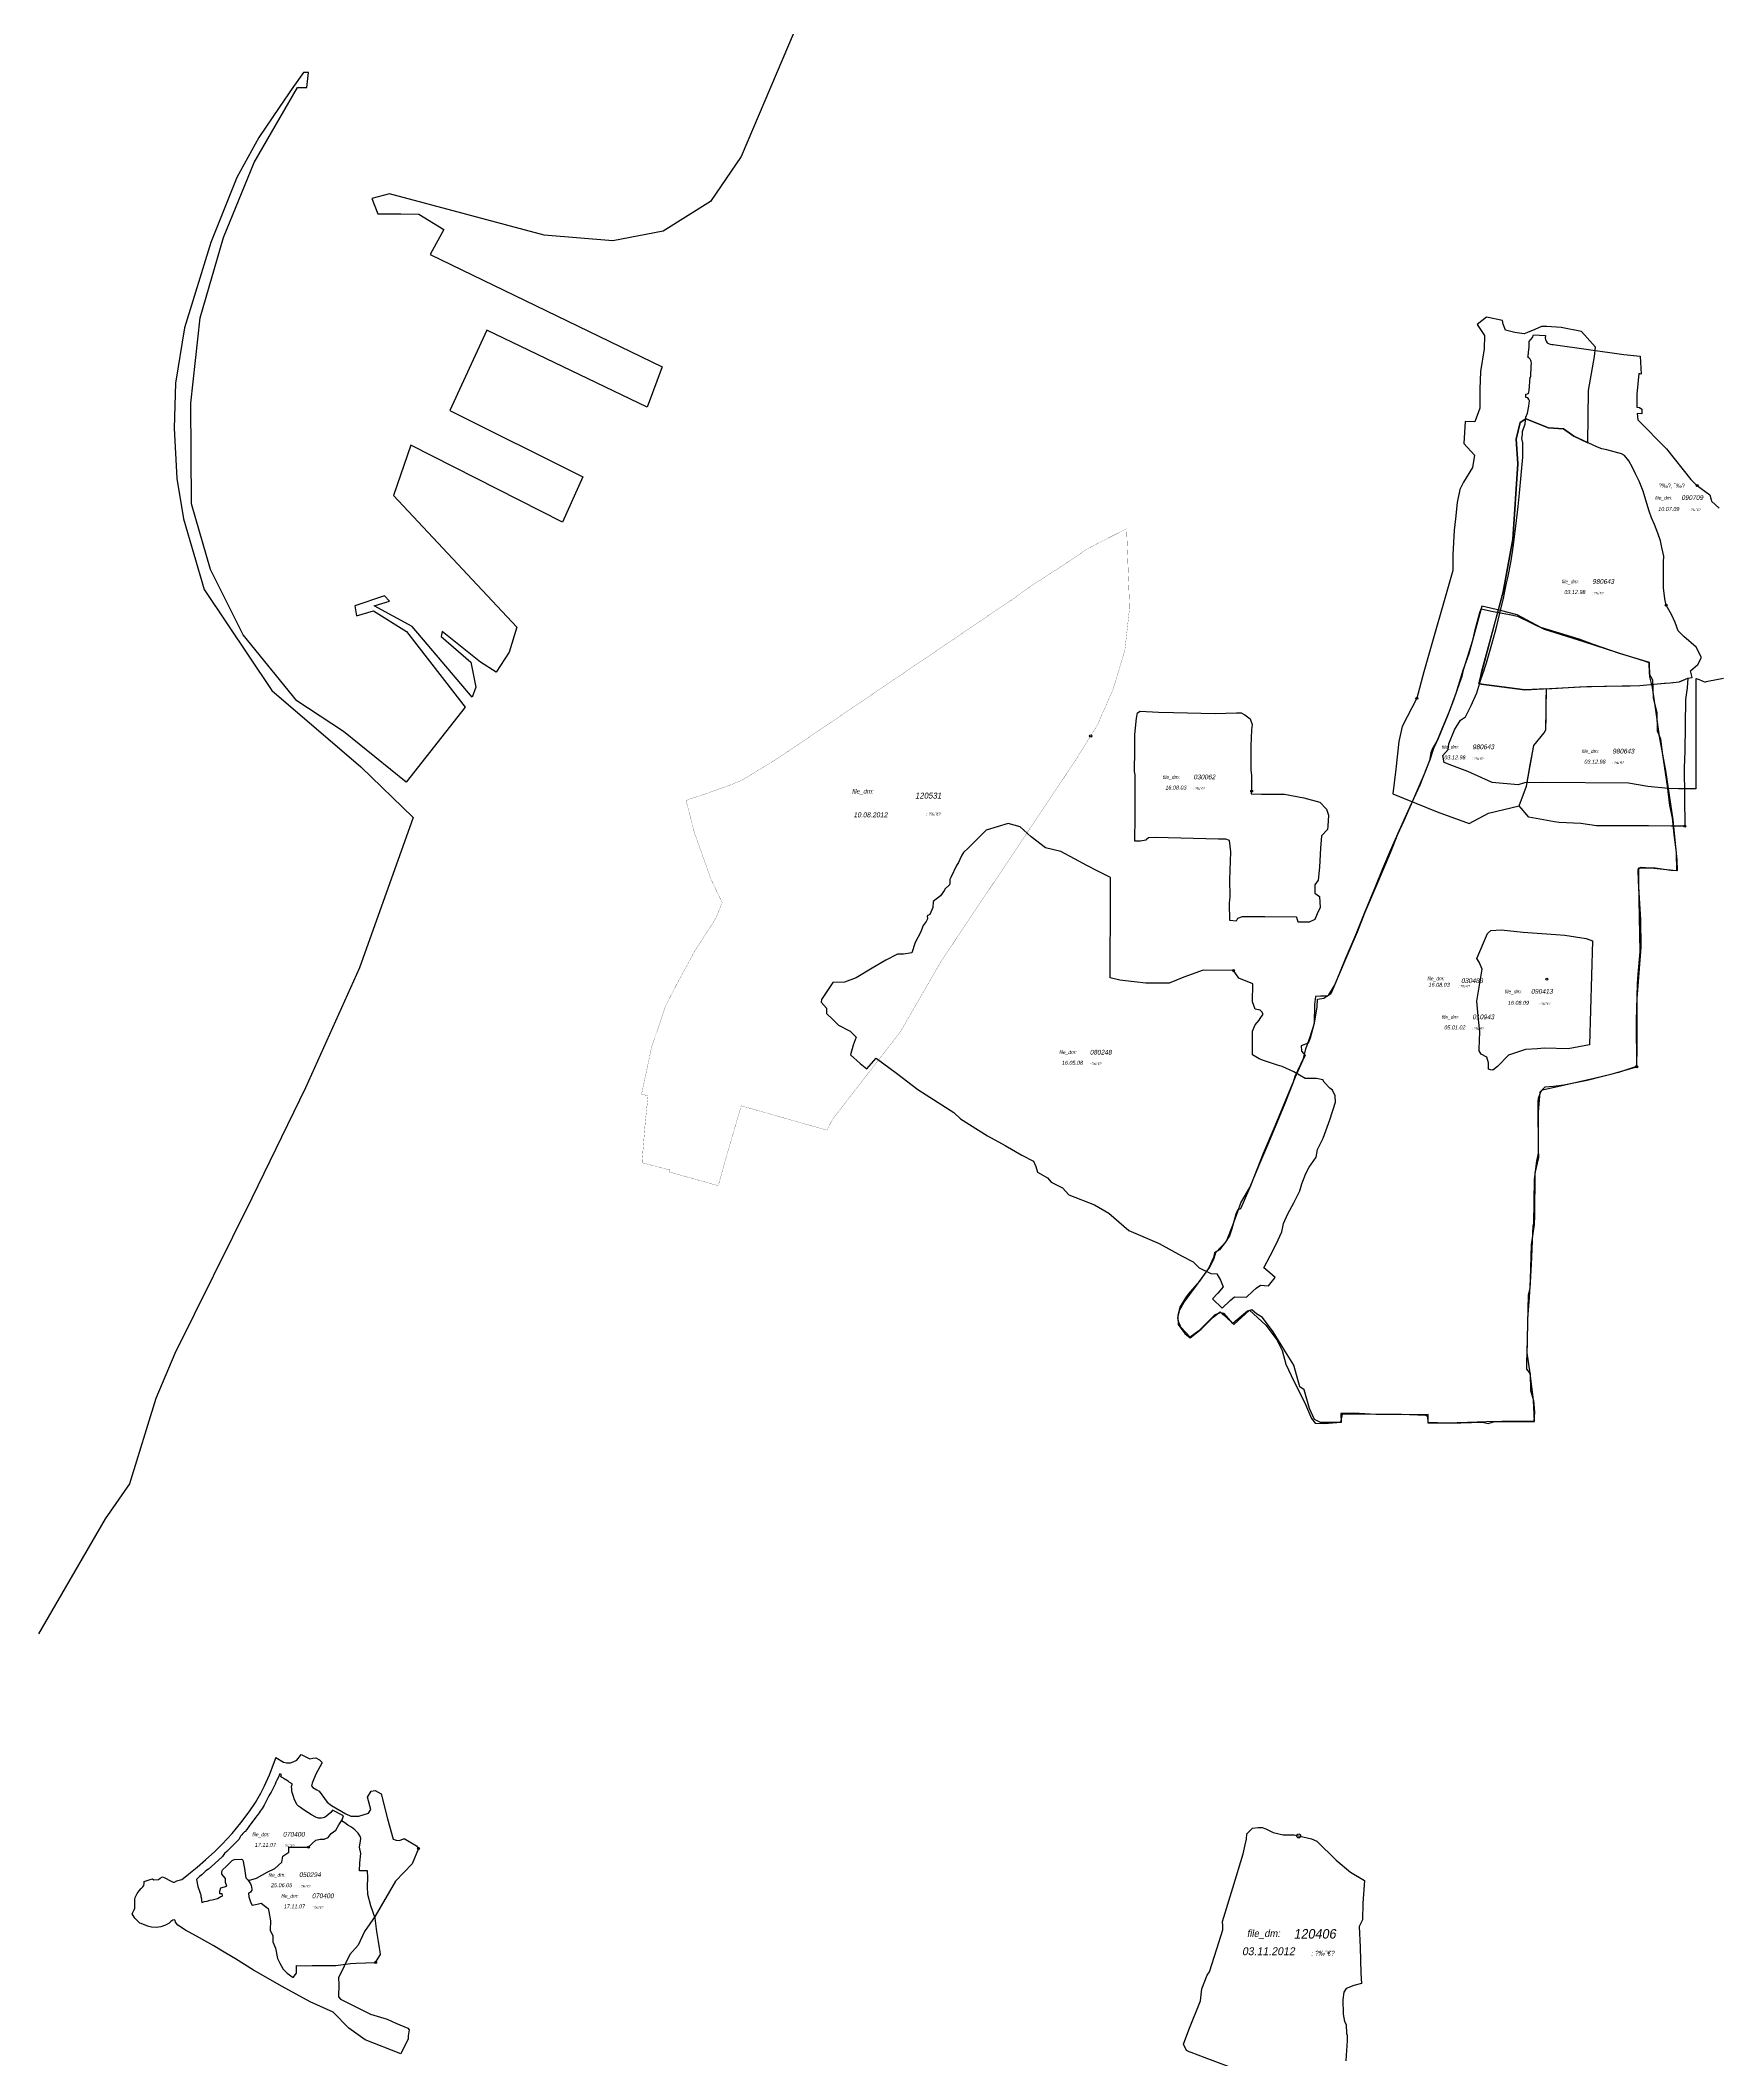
# Model space of a CAD drawing. Header units: metres. Extents: x 116000 to 284092, y 365136 to 804542.
# Drawn here: x 165150 to 169406, y 633061 to 638183 of the extents above; entities that cross this region are included whole.
import ezdxf
from ezdxf.enums import TextEntityAlignment as Align

# ---------------------------------------------------------------- set-up
doc = ezdxf.new("R2010")
doc.units = ezdxf.units.M
doc.header["$LTSCALE"] = 0.075
for name, color, linetype in [('010943', 246, 'Continuous'), ('030062', 8, 'Continuous'), ('030488', 8, 'Continuous'), ('050294', 1, 'Continuous'), ('070400', 46, 'Continuous'), ('080248', 30, 'Continuous'), ('090413', 140, 'Continuous'), ('090709', 140, 'Continuous'), ('10', 7, 'Continuous'), ('120406', 92, 'Continuous'), ('120531', 92, 'Continuous'), ('4', 7, 'Continuous'), ('7', 7, 'Continuous'), ('980643', 3, 'Continuous'), ('GVUL MEDINA', 4, 'Continuous')]:
    doc.layers.add(name, color=color, linetype=linetype)
doc.styles.add('HEBTXT', font='HEBTXT.shx')
doc.styles.add('TECHNO', font='techno_w.shx')

# ---------------------------------------------------------------- blocks, each defined once
blk = doc.blocks.new('DM_AREA')
at = {"layer": '10'}
blk.add_circle((0, 0), 2.5, dxfattribs=at)
at = {"layer": '4', "style": 'HEBTXT', "oblique": 10}
blk.add_attdef('DATE', text='', height=10, dxfattribs=at).set_placement((9.9, 86.8), align=Align.RIGHT)
at = {"layer": '4', "style": 'HEBTXT', "oblique": 10, "flags": 8}
blk.add_attdef('DATAtxt', text='', height=6, dxfattribs=at).set_placement((41.8, 89.2), align=Align.MIDDLE)
at = {"layer": '7', "style": 'HEBTXT', "oblique": 10, "flags": 8}
blk.add_attdef('file_txt', text='', height=9, dxfattribs=at).set_placement((-28.4, 117.1), align=Align.MIDDLE)
at = {"layer": '7', "style": 'HEBTXT', "oblique": 10}
blk.add_attdef('FILE_DM', (28.1, 112.6), '', height=12, dxfattribs=at)

msp = doc.modelspace()

# ---------------------------------------------------------------- linework, layer by layer
at = {"layer": '010943', "color": 246, "linetype": 'Continuous', "flags": 128}
msp.add_lwpolyline([(168761.9, 636588.9), (168784.2, 636662), (168790.9, 636691.6), (168802.1, 636732.3), (168806, 636741.3), (168832.2, 636735.7), (168877.5, 636727.3), (168898.1, 636722.8), (168965.1, 636689.9), (169065.1, 636658.7), (169123.2, 636639.7), (169154.2, 636629.5), (169219, 636609.4), (169230.7, 636605.5), (169231.8, 636576.5), (169240.7, 636560.9), (169241.9, 636514.6), (169251.4, 636478.3), (169251.9, 636432), (169260.4, 636411.5), (169266, 636370.8), (169271, 636337.3), (169277.7, 636292.1), (169283.4, 636242.1), (169290.1, 636210.8), (169294.6, 636169), (169300.1, 636123.2), (169301.3, 636076.3), (169243.7, 636082.5), (169211.9, 636085.3), (169203, 636080.2), (169204.1, 636050.7), (169206.8, 636007.3), (169210.1, 635953.2), (169210.7, 635883.4), (169205.7, 635818.1), (169200.6, 635753.1), (169200.6, 635629.2), (169199.5, 635580.3), (169154.2, 635565.3), (169074.4, 635545.2), (169015.2, 635532.9), (168989.3, 635530), (168967.5, 635528.3), (168954.6, 635515.5), (168950.2, 635464.1), (168950.2, 635369.8), (168951.3, 635349.9), (168941.8, 635309.7), (168940.7, 635202.6), (168940.1, 635179.9), (168932.3, 635128), (168930.1, 635040.4), (168927.3, 634994.6), (168923.4, 634940.7), (168922.8, 634878.1), (168920.6, 634831.3), (168920.6, 634812.3), (168930.1, 634800.6), (168931.2, 634758.2), (168938.4, 634733.3), (168940.7, 634703.2), (168939.6, 634680.3), (168858, 634679.8), (168818.9, 634678.6), (168771.3, 634677.4), (168718.8, 634675.7), (168671.3, 634677.4), (168670.8, 634697.5), (168611, 634697), (168538.1, 634697.5), (168482.8, 634700.9), (168457.2, 634699.7), (168449.3, 634700.3), (168450.5, 634677.4), (168398, 634677.4), (168382.9, 634684.7), (168370, 634712.6), (168356.6, 634760), (168345.8, 634768.1), (168330.2, 634822.3), (168305, 634863), (168277.7, 634907.1), (168250.8, 634943.9), (168235.8, 634952.9), (168223.5, 634962.9), (168212.9, 634960.1), (168181.6, 634933.3), (168176, 634928.3), (168153.7, 634953.4), (168144.7, 634955.1), (168130.3, 634950.2), (168089.7, 634909.9), (168067.2, 634893.7), (168044.1, 634919.3), (168037.8, 634933.1), (168035.7, 634942.4), (168041.6, 634962.9), (168052.5, 634982.4), (168083.6, 635024.8), (168117.2, 635071.3), (168128.2, 635094.2), (168132.8, 635108.5), (168159.2, 635137.4), (168175.6, 635178.1), (168188.7, 635212.7), (168196.2, 635234.5), (168218.5, 635273.1), (168244.5, 635334.1), (168264.2, 635381.5), (168279.4, 635418.2), (168308.3, 635487), (168328.9, 635539.1), (168334, 635555.7), (168354.6, 635601), (168360.9, 635624.9), (168371.8, 635655.5), (168382.8, 635690.6), (168389.9, 635732.1), (168390.7, 635751), (168406.3, 635753.5), (168419.3, 635762.3), (168433.6, 635785.4), (168449.1, 635821.1), (168460.5, 635849), (168476, 635884.6), (168491.6, 635922), (168510.9, 635970.2), (168536.2, 636029.2), (168563, 636093), (168576.1, 636124.7), (168594.6, 636170), (168610.1, 636204.8), (168634.6, 636260), (168661.9, 636322.9), (168676.6, 636359), (168685.9, 636387.8), (168697.6, 636413), (168720.7, 636470.4), (168736.7, 636510.9), (168746.6, 636540.5), (168757.3, 636570.6), (168761.9, 636588.9)], close=True, dxfattribs=at)
at = {"layer": '030062', "color": 8, "linetype": 'Continuous', "flags": 128}
msp.add_lwpolyline([(168337.4, 635958.8), (168257, 635960.1), (168199.3, 635959.6), (168187.6, 635956.2), (168184.2, 635949), (168167.8, 635950.4), (168167.3, 635994.5), (168168.7, 636011.5), (168168.2, 636053.7), (168170.2, 636124.5), (168167.6, 636153.3), (168157.9, 636156.7), (168139.4, 636157.2), (167979.3, 636161), (167961.3, 636160.1), (167956, 636155.7), (167954.6, 636154.3), (167941.5, 636152.3), (167927.4, 636152.3), (167928.2, 636214.6), (167928.2, 636319.9), (167926.3, 636328.6), (167926.8, 636383.4), (167926.7, 636422.4), (167931.1, 636463.6), (167934, 636477.7), (167940.3, 636481.6), (167986.9, 636479.1), (168024.8, 636478.2), (168131, 636476.2), (168185.1, 636477.2), (168196.8, 636477.2), (168206.5, 636472.3), (168219.6, 636462.2), (168224.4, 636447.6), (168223.4, 636434), (168221, 636393.8), (168221, 636332.7), (168223, 636318.3), (168223.4, 636279.1), (168222.5, 636272.3), (168248.2, 636271.3), (168306.9, 636271.3), (168355.4, 636262.1), (168396.7, 636250.9), (168413.6, 636233.5), (168418, 636218), (168416.6, 636190.1), (168416.2, 636181.3), (168400.2, 636165.8), (168397.7, 636133.8), (168395.3, 636086.3), (168392.4, 636052.9), (168384.1, 636041.5), (168383.7, 636020.2), (168395.8, 636011.4), (168397.2, 635983.3), (168389.5, 635967.8), (168384.1, 635953.2), (168369.6, 635946.5), (168341, 635946.5), (168338, 635958.1), (168337.4, 635958.8)], close=True, dxfattribs=at)
at = {"layer": '030488', "color": 8, "linetype": 'Continuous', "flags": 128}
msp.add_lwpolyline([(169054.7, 636664.5), (168957, 636693.7), (168896.9, 636726.2), (168854.7, 636737.3), (168807.2, 636748.4), (168774.5, 636627.6), (168759.4, 636585.2), (168741.8, 636526.3), (168724.5, 636480.7), (168706.1, 636435.9), (168694.4, 636407.3), (168681.2, 636385.2), (168678.2, 636375.7), (168674.4, 636356.6), (168650, 636294.3), (168619.8, 636228.1), (168596.4, 636177), (168575.2, 636127.8), (168555.2, 636082.1), (168537.5, 636037.6), (168508.8, 635968.7), (168486.5, 635913.8), (168460.8, 635852.7), (168436.7, 635794.6), (168424.1, 635764.9), (168415.5, 635758.6), (168398.4, 635758.6), (168385.8, 635758.1), (168382.9, 635737.5), (168381.8, 635690.1), (168371.5, 635652.4), (168366.9, 635639.4), (168348.6, 635632.6), (168349.7, 635619.5), (168358.9, 635608), (168352, 635594.9), (168336, 635559.5), (168318.8, 635516.6), (168282.3, 635429.2), (168253, 635359.8), (168220.5, 635277.6), (168202.2, 635234.7), (168195.2, 635219.5), (168187.2, 635216.1), (168183.2, 635205.8), (168172.9, 635168.7), (168167.2, 635150.4), (168156.3, 635133.8), (168142, 635115.5), (168129.5, 635107.5), (168126.6, 635095.5), (168114.6, 635069.8), (168091.2, 635035.6), (168062, 635003), (168055.6, 634993.5), (168041.3, 634970), (168036.2, 634948.3), (168036.7, 634925.5), (168053.9, 634903.2), (168067, 634891.8), (168095.6, 634914.1), (168125.9, 634944.3), (168143.6, 634958), (168154.5, 634948.9), (168177.9, 634925.5), (168218, 634962.6), (168259.7, 634924.3), (168287.7, 634886.6), (168301.1, 634859.6), (168309.7, 634825.4), (168323.9, 634796.2), (168335.4, 634771.7), (168357.1, 634728.8), (168375.1, 634687.2), (168384.7, 634675.7), (168408.3, 634674.4), (168449.9, 634678.3), (168453.7, 634698.1), (168481.8, 634699.3), (168603.9, 634698.1), (168664.9, 634696.2), (168669.4, 634693), (168670, 634676.4), (168753.8, 634676.4), (168809.3, 634677.7), (168823.4, 634675.1), (168836.8, 634678.9), (168941, 634680.2), (168938.4, 634733.8), (168930.1, 634802.8), (168922.7, 634853.7), (168925.9, 634999.9), (168930.4, 635017.8), (168933.4, 635078.1), (168937.9, 635175.8), (168939.2, 635182.2), (168941.1, 635293.3), (168946.8, 635340.3), (168951.3, 635360.1), (168950, 635491), (168950.8, 635500.3), (168957.2, 635516.3), (168961.7, 635520.8), (169017.9, 635533.6), (169092, 635550.8), (169138.1, 635561.6), (169200.7, 635579.5), (169200, 635696.4), (169202.1, 635789.3), (169204, 635814.9), (169209.2, 635871), (169205.3, 636047.6), (169206, 636084.7), (169247.5, 636084.7), (169286.5, 636078.3), (169303.7, 636077.6), (169303.2, 636104.9), (169293, 636206.4), (169273.8, 636330.9), (169259, 636412.5), (169248.8, 636484.6), (169240.5, 636541.5), (169233.5, 636568.9), (169232.8, 636605.3), (169156.7, 636627.9), (169090.9, 636650.9), (169054.7, 636664.5)], close=True, dxfattribs=at)
at = {"layer": '050294', "color": 1, "flags": 128}
msp.add_lwpolyline([(165747.9, 633827.6), (165767, 633815.6), (165774.7, 633813.6), (165781.1, 633813.5), (165785.1, 633813.9), (165791.3, 633816.1), (165800.8, 633820.5), (165804.5, 633825.1), (165811.6, 633834.7), (165825.3, 633828.7), (165833.6, 633824), (165841.6, 633825.7), (165849.1, 633826.7), (165858.9, 633821.8), (165864.8, 633815.7), (165864.8, 633813), (165849.2, 633784.9), (165839.9, 633762.7), (165838.2, 633755.6), (165841.9, 633751.2), (165852, 633745.1), (165857.5, 633741.8), (165878.3, 633714.5), (165888.9, 633705.4), (165925.3, 633684.2), (165938.4, 633678.3), (165949.1, 633678.3), (165958.6, 633678.7), (165982.5, 633685.8), (165988.4, 633695.3), (165980.1, 633726.7), (165989.2, 633742.1), (165999.9, 633744.1), (166015, 633735), (166030.9, 633671.5), (166045.5, 633620.5), (166053.2, 633617.6), (166060.9, 633616.6), (166072.4, 633621.4), (166073.7, 633621.8), (166104.8, 633603.7), (166109.7, 633596.5), (166094, 633557.5), (166051.7, 633514.1), (165999.9, 633424.9), (165972.4, 633386.1), (165956.8, 633351.2), (165935.2, 633327.3), (165906.9, 633268.5), (165907.7, 633251.8), (165907.1, 633220.5), (165911.4, 633214.6), (165987.6, 633176.2), (166030.2, 633163.8), (166051.9, 633153.9), (166082.6, 633141), (166086, 633136.6), (166083.7, 633121.5), (166083.4, 633113.9), (166064.9, 633075.8), (165974, 633111.6), (165932.7, 633140.5), (165892.8, 633181.8), (165834.9, 633207.9), (165763.4, 633246.7), (165691.4, 633288.2), (165645.5, 633316.7), (165621, 633331.3), (165589.1, 633350.9), (165553.8, 633370.1), (165518.5, 633389.7), (165499.3, 633401.8), (165493.6, 633409.7), (165492.4, 633414.2), (165490.4, 633415.8), (165487.1, 633414.7), (165486.4, 633414.6), (165481.6, 633411.1), (165477.1, 633407.5), (165468.1, 633402), (165456, 633397.7), (165443.9, 633396.4), (165432.3, 633397.3), (165425.7, 633398.9), (165420.2, 633400.7), (165405.7, 633406.5), (165402.4, 633406.8), (165389.6, 633419.8), (165383.4, 633431.2), (165388.4, 633440.6), (165389.8, 633445.2), (165389.9, 633450.6), (165389.7, 633456), (165390.2, 633466.8), (165391, 633472.2), (165395.9, 633482.4), (165400.9, 633489.5), (165406.2, 633494.9), (165410.5, 633499.4), (165412.9, 633502.7), (165413.8, 633508), (165413.9, 633512.5), (165428.7, 633517.6), (165435.1, 633519.3), (165438, 633516.9), (165450.3, 633517.8), (165454.4, 633521.6), (165460.1, 633525), (165464.5, 633523.1), (165482.1, 633513.3), (165487.6, 633511), (165490.8, 633511.4), (165496.7, 633514.2), (165509.6, 633518.3), (165521.3, 633527.3), (165535.7, 633538.7), (165547.9, 633549), (165568.9, 633567.7), (165592.7, 633589), (165611.8, 633607.7), (165636.9, 633634.6), (165659.2, 633662), (165680.1, 633689.5), (165696.2, 633713.5), (165709.5, 633736.7), (165719, 633755.6), (165731.5, 633783.5), (165741.1, 633807.7), (165746.6, 633823.8), (165747.9, 633827.6)], close=True, dxfattribs=at)
at = {"layer": '070400', "color": 46, "flags": 128}
for points in [[(165757.8, 633786.3), (165753.4, 633775.7), (165750, 633769.8, -0.045228), (165730, 633729.9, 0.018797), (165720, 633710.1, -0.043283), (165700, 633680, 0.010358), (165670.1, 633640), (165667.9, 633638.5), (165666, 633636.7), (165664.4, 633634.9), (165661.8, 633631.3), (165659.7, 633629.5), (165658, 633627.6), (165656.5, 633624.2), (165654.8, 633620.6), (165645.5, 633610.8), (165638.8, 633603.9), (165630.4, 633595.4), (165623.3, 633588.7), (165617.8, 633583.9), (165612.5, 633576.4), (165593.3, 633558.6), (165576.9, 633544.1), (165570, 633539.7), (165560, 633530), (165554.2, 633525.9), (165546.6, 633517.8), (165550.1, 633499.9), (165553.9, 633488.7), (165556.7, 633480.9), (165557.2, 633478.9), (165557.7, 633474.8), (165558.2, 633472.2), (165560, 633460), (165567.1, 633461.9), (165573.9, 633463.4), (165580.5, 633465.1), (165586.6, 633466.7), (165593.2, 633468.3), (165600.1, 633470), (165604.2, 633472), (165608.6, 633474.4), (165611.4, 633476), (165612.5, 633477.2), (165611.8, 633481.5), (165605.3, 633481.5), (165606, 633488.2), (165608, 633496.7), (165623.2, 633501), (165620.2, 633510), (165620, 633520.1), (165610.5, 633531.6), (165611, 633538), (165613.1, 633543.6), (165620.5, 633550.4), (165630.3, 633559.7), (165637.2, 633566.2), (165640.1, 633568.2), (165642.9, 633568.7), (165660.4, 633569.4), (165662.4, 633568.7), (165664.1, 633567.1), (165665.2, 633563.4), (165666.9, 633554.7), (165668.3, 633545.8), (165670, 633534.3), (165671.8, 633522.1), (165676.7, 633516.8), (165680.3, 633512.3), (165683.3, 633506.9), (165684.9, 633502.5), (165685.9, 633498.5), (165687, 633493.4), (165686.6, 633491.2), (165685.5, 633488.6), (165683.1, 633485.9), (165681, 633484.5), (165678, 633483.1), (165679.3, 633474), (165681, 633469.2), (165683.9, 633459.1), (165687.6, 633452.8), (165700.1, 633455.3), (165710.6, 633458), (165718.4, 633451.6), (165728.5, 633444), (165730.3, 633436.4), (165733.9, 633413.2), (165733.4, 633389.8), (165739.7, 633375.3), (165740, 633359.9), (165747, 633343.8), (165752.3, 633317.5), (165757.6, 633305.7), (165766.1, 633290.6), (165776.3, 633280.7), (165791.9, 633269.7), (165799.9, 633280), (165799.9, 633299.8), (165823.9, 633298.8), (165839.6, 633299.9), (165860, 633299.9), (165879, 633299.8), (165899.7, 633299.7), (165937.2, 633304.9), (165951.4, 633305.6), (166001, 633307.4), (166007, 633318.5), (166013.5, 633327.4), (166012.1, 633334.4), (166010.8, 633344.8), (166007.9, 633360.5), (166004.3, 633386.2), (166000, 633419.6), (165988.4, 633450.9), (165981, 633479.9), (165979.9, 633499.8), (165981.2, 633522.9), (165980.6, 633540.1), (165959.8, 633539.8), (165960.5, 633560.5), (165963.3, 633583.5), (165959.9, 633599.9), (165962.3, 633615.7), (165963.7, 633622.1), (165962.6, 633626), (165956.3, 633635.1), (165954.5, 633637.5), (165948.2, 633644.3), (165939.3, 633651), (165930.1, 633656.2), (165922.5, 633661.6), (165914.3, 633667), (165915.6, 633669), (165919.3, 633679.1), (165891.7, 633694.2), (165887.2, 633687.5), (165882.5, 633683.7), (165877.3, 633679.2), (165876.2, 633678.2), (165873.7, 633677), (165871.5, 633675.6), (165868.1, 633674.2), (165863.4, 633673.4), (165861.4, 633673.2), (165858.3, 633673.2), (165855.6, 633673.6), (165853.3, 633674.2), (165850.3, 633675.3), (165849.2, 633676.2), (165838.5, 633682.4), (165829.1, 633688.2), (165819.4, 633694), (165810, 633700.5), (165805.4, 633704.2), (165801.8, 633707.5), (165794.8, 633720.3), (165792.2, 633728.3), (165789.1, 633738.3), (165788.2, 633742.6), (165788, 633748.1), (165787.7, 633753.9), (165789.2, 633759.2), (165789.2, 633760.5), (165781.5, 633765.2), (165779, 633767.7), (165768.9, 633773.5), (165766.8, 633775.2), (165760.4, 633778.7), (165762.5, 633784), (165757.8, 633786.3)], [(165914.3, 633667), (165915.6, 633669), (165919.3, 633679.1), (165891.7, 633694.2), (165887.2, 633687.5), (165882.5, 633683.7), (165877.3, 633679.2), (165876.2, 633678.2), (165873.7, 633677), (165871.5, 633675.6), (165868.1, 633674.2), (165863.4, 633673.4), (165861.4, 633673.2), (165858.3, 633673.2), (165855.6, 633673.6), (165853.3, 633674.2), (165850.3, 633675.3), (165849.2, 633676.2), (165838.5, 633682.4), (165829.1, 633688.2), (165819.4, 633694), (165810, 633700.5), (165805.4, 633704.2), (165801.8, 633707.5), (165794.8, 633720.3), (165792.2, 633728.3), (165789.1, 633738.3), (165788.2, 633742.6), (165788, 633748.1), (165787.7, 633753.9), (165789.2, 633759.2), (165789.2, 633760.5), (165781.5, 633765.2), (165779, 633767.7), (165768.9, 633773.5), (165766.8, 633775.2), (165760.4, 633778.7), (165762.5, 633784), (165757.8, 633786.3), (165753.4, 633775.7), (165750, 633769.8, -0.045228), (165730, 633729.9, 0.018797), (165720, 633710.1, -0.043283), (165700, 633680, 0.010358), (165670.1, 633640), (165667.9, 633638.5), (165666, 633636.7), (165664.4, 633634.9), (165661.8, 633631.3), (165659.7, 633629.5), (165658, 633627.6), (165656.5, 633624.2), (165654.8, 633620.6), (165645.5, 633610.8), (165638.8, 633603.9), (165630.4, 633595.4), (165623.3, 633588.7), (165617.8, 633583.9), (165612.5, 633576.4), (165593.3, 633558.6), (165576.9, 633544.1), (165570, 633539.7), (165560, 633530), (165554.2, 633525.9), (165546.6, 633517.8), (165550.1, 633499.9), (165553.9, 633488.7), (165556.7, 633480.9), (165557.2, 633478.9), (165557.7, 633474.8), (165558.2, 633472.2), (165560, 633460), (165567.1, 633461.9), (165573.9, 633463.4), (165580.5, 633465.1), (165586.6, 633466.7), (165593.2, 633468.3), (165600.1, 633470), (165604.2, 633472), (165608.6, 633474.4), (165611.4, 633476), (165612.5, 633477.2), (165611.8, 633481.5), (165605.3, 633481.5), (165606, 633488.2), (165608, 633496.7), (165623.2, 633501), (165620.2, 633510), (165620, 633520.1), (165610.5, 633531.6), (165611, 633538), (165613.1, 633543.6), (165620.5, 633550.4), (165630.3, 633559.7), (165637.2, 633566.2), (165640.1, 633568.2), (165642.9, 633568.7), (165660.4, 633569.4), (165662.4, 633568.7), (165664.1, 633567.1), (165665.2, 633563.4), (165666.9, 633554.7), (165668.3, 633545.8), (165670, 633534.3), (165671.8, 633522.1), (165676.7, 633516.8), (165678, 633515.2), (165698.6, 633521.4), (165725.7, 633536.6), (165745.6, 633546), (165762.6, 633562.3), (165765.5, 633577.4), (165781, 633587.4), (165780.4, 633599.6), (165790.9, 633599.9), (165814.1, 633599.8), (165830.3, 633600.1), (165840.8, 633610.1), (165848.9, 633617.4), (165860, 633620.1), (165870.4, 633619.9), (165880.2, 633624.4), (165888.3, 633634.3), (165900.3, 633643.4), (165907.7, 633656.5)]]:
    msp.add_lwpolyline(points, format="xyb", close=True, dxfattribs=at)
at = {"layer": '080248', "color": 30, "elevation": 11.1, "flags": 128}
msp.add_lwpolyline([(167865, 636060), (167835, 636075), (167805, 636090), (167773.9, 636106.9), (167739.1, 636125.9), (167700, 636135), (167663.8, 636162.8), (167635.8, 636188.2), (167605.3, 636196.6), (167550, 636180), (167531.9, 636161.9), (167520, 636150), (167505, 636135), (167492.4, 636123.5), (167487.7, 636116.8), (167482.9, 636105.1), (167479.9, 636098.2), (167475, 636090), (167460, 636060), (167457.8, 636054.6), (167457.5, 636045.7), (167456.9, 636040.9), (167445, 636030), (167444, 636027.9), (167433.8, 636013.6), (167415.4, 635998.7), (167414.2, 635983.8), (167407.3, 635966.1), (167399.8, 635962.4), (167400.6, 635955.2), (167397.4, 635948.4), (167389.9, 635938), (167383.1, 635920.6), (167370, 635895), (167360.9, 635868.4), (167340, 635865), (167325, 635865), (167295, 635850), (167260.5, 635829.7), (167220, 635805), (167190.1, 635794.4), (167160.7, 635793.8), (167132.3, 635750.7), (167130.9, 635743.4), (167145, 635728), (167145, 635715), (167160, 635700), (167175, 635685), (167205, 635670), (167220, 635655), (167212.5, 635634.6), (167205.5, 635610.2), (167230, 635588.2), (167247.5, 635574.5), (167270.6, 635601.7), (167322.2, 635563.3), (167376.9, 635522.2), (167467.7, 635463.8), (167484.7, 635447.7), (167553.1, 635404.1), (167598.1, 635380.1), (167640, 635355), (167670, 635340), (167675.9, 635326.4), (167680.2, 635312.1), (167705.8, 635298.3), (167714.9, 635287.1), (167743.2, 635272.7), (167760, 635254.5), (167824.8, 635229.2), (167861.2, 635208.1), (167911.4, 635164.6), (167989.1, 635131.7), (168045, 635100), (168075, 635085), (168090, 635070), (168120, 635055), (168135.2, 635054.1), (168144.4, 635038.6), (168150.9, 635021.5), (168137.8, 635005.6), (168123.8, 634990.9), (168148.7, 634967.5), (168168.8, 634986.7), (168179.6, 634995.7), (168210.5, 634995.3), (168226.5, 635010.3), (168235.2, 635018.1), (168245.9, 635025.4), (168266.4, 635023.9), (168283.1, 635044.7), (168269.6, 635056.8), (168254.3, 635069.4), (168270.2, 635100.4), (168285.5, 635129.5), (168300.2, 635160.6), (168304.1, 635181.8), (168315.6, 635206.3), (168330, 635234.9), (168345.6, 635264.9), (168350.7, 635283.1), (168360.7, 635309.3), (168369.5, 635324.6), (168387.1, 635350), (168390.8, 635369.9), (168405, 635398.6), (168421.9, 635445.4), (168436.5, 635489.7), (168435.5, 635505.8), (168428.9, 635519.9), (168421.7, 635525.3), (168407.5, 635540.2), (168404.1, 635546.5), (168388.3, 635549.9), (168359, 635550.1), (168330, 635566.4), (168300.5, 635580.7), (168289.3, 635583.9), (168268.7, 635590.2), (168253.4, 635595.6), (168242.4, 635600), (168225.9, 635609.8), (168225.7, 635670), (168232.3, 635686.4), (168242.7, 635697.5), (168244.8, 635702.2), (168252.3, 635712.8), (168249.4, 635718.6), (168244.6, 635723.1), (168232.6, 635726), (168225.3, 635744.5), (168226.3, 635790), (168190.6, 635804.6), (168177, 635823.6), (168100.3, 635824.3), (168051.3, 635807.3), (168013.8, 635791.6), (167954.9, 635791.5), (167925.2, 635795.2), (167889.2, 635799.1), (167864.8, 635805), (167865.2, 636015.3)], close=True, dxfattribs=at)
at = {"layer": '090413', "color": 140, "elevation": 13, "flags": 128}
msp.add_lwpolyline([(168835, 635571.1), (168829.5, 635571.5), (168824.6, 635573.8), (168824.5, 635589.7), (168820.1, 635604.1), (168805.6, 635611.9), (168800.9, 635620), (168800.7, 635624.1), (168802.6, 635668.2), (168799.2, 635699.2), (168794.8, 635746.2), (168808.4, 635827), (168800.3, 635845), (168794.7, 635854.7), (168821.4, 635917.5), (168829.8, 635925.1), (168856.1, 635926.9), (168912.4, 635921), (168912.4, 635921), (168912.4, 635921), (168995.4, 635914.9), (168995.4, 635914.9), (169018.1, 635913.4), (169018.1, 635913.4), (169018.1, 635913.4), (169018.1, 635913.4), (169072.4, 635905.4), (169088.1, 635898.9), (169080.4, 635635.6), (169026.8, 635625.4), (168966.1, 635626.5), (168948, 635625.3), (168918, 635623.3), (168875.2, 635609.5), (168847.5, 635580.4)], close=True, dxfattribs=at)
at = {"layer": '090709', "color": 140, "elevation": 12.9, "flags": 128}
msp.add_lwpolyline([(169420.6, 636564.8), (169381, 636557.4), (169375.9, 636556.5), (169374.5, 636554.3), (169359.3, 636561.6), (169352.4, 636563.8), (169350.1, 636564), (169350.5, 636501.8), (169350.6, 636443.6), (169350.4, 636367), (169350.3, 636285.1), (169306.3, 636285.1), (169280.5, 636285.5), (169228.1, 636290.6), (169179.8, 636299.1), (168960.5, 636300.4), (168915.2, 636299.8), (168899.3, 636294.6), (168834, 636301.2), (168772.2, 636328.9), (168731.4, 636344.1), (168711.8, 636351.7), (168708.6, 636369.6), (168721.6, 636384.3), (168723.8, 636398.9), (168738.4, 636434.2), (168753.1, 636459.1), (168766.2, 636467), (168780.1, 636496.1), (168795, 636528.5), (168805, 636562.1), (168813.1, 636585.5), (168813.5, 636586.2), (168819.3, 636604.4), (168832.8, 636651.7), (168841, 636682.2), (168845.4, 636698.4), (168855.8, 636741.7), (168862, 636767.5), (168865.1, 636781.3), (168870.3, 636806.3), (168873, 636819.6), (168881.5, 636863.2), (168887.1, 636897.5), (168894, 636951), (168899.7, 637000.6), (168903.1, 637034.4), (168911.5, 637126.4), (168911.4, 637162.4), (168908.5, 637173.1), (168910.3, 637183.1), (168910.7, 637191), (168917, 637210.6), (168919.4, 637227.8), (168923.6, 637237.5), (168926.2, 637255.5), (168927.3, 637262), (168928, 637269), (168927, 637272.3), (168923.7, 637276.6), (168921.1, 637277.6), (168918.6, 637277.7), (168918.9, 637286), (168920, 637285.8), (168923, 637286.5), (168925, 637287.8), (168926.2, 637289.1), (168925.7, 637290), (168926.7, 637291.7), (168927.8, 637294.8), (168930.3, 637329.2), (168931.3, 637330), (168932.8, 637357.9), (168933.2, 637364), (168932.6, 637368.9), (168931.6, 637371.4), (168929.6, 637374.9), (168927, 637377.7), (168924.2, 637379.7), (168925, 637382), (168926.8, 637399.9), (168927.4, 637404.6), (168927.6, 637419.8), (168936.3, 637430), (168938.1, 637436.4), (168968.6, 637434.6), (168968, 637428.9), (168968.7, 637424.8), (168970.9, 637420), (168973.4, 637416.5), (168973.4, 637416.5), (168976.8, 637414.3), (168980.4, 637412.6), (168984.6, 637411.5), (168988, 637411.6), (169167.8, 637386.9), (169209.3, 637382.3), (169211.4, 637336.3), (169205.5, 637338.3), (169200.9, 637285.5), (169200.5, 637253.3), (169207.7, 637252.4), (169212.9, 637247.8), (169213.3, 637236), (169201.1, 637236.6), (169202.9, 637221.2), (169275.8, 637147.3), (169337.6, 637069.7), (169351, 637056.3), (169385.4, 637030.3), (169389.5, 637018.2), (169390.4, 637014.4), (169409.7, 636996.6)], dxfattribs=at)
at = {"layer": '120406', "color": 92, "flags": 128}
msp.add_lwpolyline([(168172.8, 633039.9), (168105.1, 633065.5), (168069.7, 633079.4), (168064.8, 633081.2), (168058.2, 633083.9), (168050.5, 633100.4), (168063.9, 633136.7), (168093.4, 633210.3), (168096.7, 633240.3), (168110.9, 633275.3), (168116.5, 633283.7), (168134.8, 633342.4), (168150.1, 633390.5), (168150.4, 633395.7), (168150, 633400.5), (168149.8, 633411.4), (168175.6, 633496.6), (168201.5, 633583), (168206.7, 633606.2), (168206.7, 633606.2), (168210.3, 633619.9), (168211.1, 633633.5), (168225.8, 633648.2), (168240, 633650), (168250, 633650), (168259.2, 633646.1), (168277.9, 633637.3), (168303.3, 633631.1), (168331.4, 633631.3), (168375.6, 633620.7), (168389, 633615.6), (168437.7, 633566.6), (168474.2, 633536.7), (168509.4, 633515.3), (168505.2, 633458.2), (168504.2, 633415.3), (168495.9, 633398.6), (168498.3, 633346.1), (168500.2, 633280), (168502.4, 633254), (168482.9, 633249.4), (168463.4, 633241.6), (168457.5, 633232.3), (168454.8, 633213.4), (168455.4, 633176.2), (168458.8, 633157.4), (168463.3, 633150), (168464.1, 633127.2), (168466, 633123.1), (168465.6, 633110.3), (168464.7, 633095.3), (168464.1, 633085), (168462.1, 633057.8)], dxfattribs=at)
at = {"layer": '120531', "const_width": 0.5}
msp.add_lwpolyline([(167641.9, 636784.1), (167673.2, 636805.5), (167741.1, 636849.3), (167780, 636875.4), (167804.7, 636892.3), (167839.7, 636910.8), (167906.2, 636944.4), (167913.7, 636744.3), (167901.7, 636636), (167872.1, 636538), (167832.3, 636446.9), (167775.5, 636355.4), (167434.5, 635845.5), (167333, 635669.6), (167160.3, 635446.6), (167146, 635418.8), (166928.4, 635480.6), (166884.5, 635330.3), (166870.3, 635278), (166746.4, 635312.5), (166747.9, 635317.8), (166676.7, 635336.3), (166685, 635439.3), (166692.1, 635506), (166675.6, 635510.1), (166700.6, 635627.3), (166736.2, 635733.4), (166764.3, 635788), (166811.8, 635875.2), (166863.8, 635955.7), (166880.2, 635996.1), (166851.9, 636055.1), (166809.5, 636173.9), (166788.7, 636255.3), (166887.1, 636289.2), (166929.2, 636305.8), (166973.9, 636333.2), (167018, 636360), (167429.6, 636638.7), (167566.9, 636732), (167594.4, 636750.3), (167621.5, 636768.6)], close=True, dxfattribs=at)
at = {"layer": '980643', "color": 3, "elevation": 11.2, "flags": 128}
for points in [[(169076.6, 637162.7), (169078.2, 637295.5), (169092.9, 637381.4), (169095.9, 637405.2), (169060.6, 637444.9), (169008.4, 637454.9), (168972.6, 637457.9), (168958.6, 637457.9), (168941.7, 637449.9), (168922.9, 637442.5), (168914.6, 637438.8), (168891.4, 637442.5), (168867.3, 637448.1), (168861.7, 637463.8), (168859.9, 637473.1), (168819.1, 637481.4), (168795.9, 637462.9), (168814.5, 637435.1), (168813.5, 637400.8), (168804.3, 637343.4), (168802.5, 637298.8), (168802.5, 637250.3), (168789.4, 637215.5), (168765, 637216.5), (168761.5, 637160.6), (168788.6, 637130.9), (168783.3, 637099.5), (168760.6, 637062.8), (168751.9, 637044.4), (168744.9, 637011.2), (168740.6, 636969.6), (168737.2, 636941.1), (168733.7, 636878.6), (168733.7, 636838.6), (168659.8, 636581.7), (168642.7, 636514.3), (168605.2, 636442.6), (168597, 636405), (168589, 636334.7), (168581.6, 636271.8), (168694.2, 636226.1), (168775.2, 636196.8), (168824.5, 636222.6), (168902, 636241.3), (168920.5, 636291.6), (168939.4, 636394.9), (168965.6, 636426.9), (168970, 636434.1), (168971.4, 636538.7), (168916.2, 636535.5), (168799.4, 636551.2), (168861.2, 636784.5), (168886.3, 636918.4), (168898.6, 637109.5), (168894.3, 637171.5), (168905, 637213.9), (168919.4, 637223.1), (168976.1, 637200.1), (169014.7, 637197.7), (169040.4, 637179.3), (169076.6, 637162.7)], [(169330.3, 636565.1), (169328.1, 636540.6), (169323.9, 636511.7), (169322.8, 636380.1), (169320.3, 636338.4), (169322.2, 636189.8), (169287.8, 636189.8), (169230.3, 636191), (169098.7, 636191.1), (169058.4, 636196.8), (169003.3, 636199.1), (168991.8, 636201.4), (168926.2, 636212.9), (168902, 636241.3), (168920.5, 636291.6), (168930.3, 636345.2), (168939.4, 636394.9), (168965.6, 636426.9), (168970, 636434.1), (168970.4, 636466.9), (168971, 636507.9), (168971.4, 636538.7), (169012.7, 636541), (169055.1, 636543.4), (169085.7, 636544.6), (169123.6, 636545.3), (169183.6, 636546.4), (169208.2, 636546.8), (169262, 636551.7), (169285.3, 636553.4), (169308, 636556.5), (169330.3, 636565.1)]]:
    msp.add_lwpolyline(points, close=True, dxfattribs=at)
at = {"layer": '980643', "color": 3, "flags": 128}
msp.add_lwpolyline([(169271.1, 636552.5), (169285.3, 636553.4), (169292.3, 636554.4), (169300.2, 636555.3), (169308, 636556.5), (169314.8, 636558.8), (169330.3, 636565.1), (169341.4, 636567.5), (169336.6, 636584), (169355.4, 636600.5), (169364.5, 636617.6), (169350.9, 636644.2), (169319.9, 636670.9), (169305.6, 636685.2), (169297.6, 636706.9), (169288.6, 636727), (169274.8, 636750.6), (169271.3, 636766.5), (169268.5, 636794.3), (169268.4, 636829.5), (169268.6, 636859.6), (169269.4, 636875), (169264.1, 636897), (169260.7, 636914.1), (169253.9, 636932.9), (169245.3, 636955.1), (169238, 636972.6), (169231.5, 636989.3), (169225.9, 637008.3), (169216.5, 637039.6), (169206.4, 637065.1), (169197.3, 637083.6), (169189.4, 637099.6), (169180.4, 637117.1), (169168.9, 637130.6), (169161.9, 637134.6), (169124.9, 637145), (169111.5, 637147.5), (169101, 637151.5), (169040.4, 637179.3), (169014.7, 637197.7), (168976.1, 637200.1), (168919.4, 637223.1), (168905, 637213.9), (168894.3, 637171.5), (168898.6, 637109.5), (168886.3, 636918.4), (168861.2, 636784.5), (168805.5, 636580.1), (168799.4, 636551.2), (168916.2, 636535.5), (169073.6, 636544.4), (169208.2, 636546.8), (169271.1, 636552.5)], close=True, dxfattribs=at)
at = {"layer": 'GVUL MEDINA', "color": 4}
msp.add_lwpolyline([(167165.6, 638448.2), (166928.1, 637889), (166850.7, 637774.9), (166730.4, 637699.2), (166602.9, 637674.9), (166428.5, 637689), (166035.8, 637794.4), (165991.1, 637782), (166006.1, 637743.6), (166027.8, 637743.4), (166064.7, 637743.1), (166110.5, 637742.8), (166173.9, 637703.9), (166139, 637640.4), (166727.7, 637354.9), (166689.9, 637253.2), (166282.7, 637447.9), (166189.3, 637244.6), (166526.8, 637076), (166474.9, 636961.6), (166090.5, 637156.1), (166046.2, 637029), (166359.4, 636694.8), (166339.8, 636631.1), (166306.3, 636580.4), (166267, 636606.2), (166169.6, 636683.5), (166166.9, 636670.8), (166242.8, 636606.4), (166255, 636542.5), (166245.9, 636517.1), (166093.3, 636696.9), (165996.9, 636748.8), (166036.4, 636761.1), (166023.8, 636774), (165948.5, 636749.1), (165952.1, 636723.6), (165995.5, 636736), (166079.1, 636684.2), (166227.9, 636491.8), (166078.6, 636301.6), (165919.2, 636430.5), (165801.4, 636508), (165665.1, 636675), (165582.4, 636841.5), (165534.1, 637007.6), (165532.3, 637262.8), (165555.7, 637479.5), (165614.6, 637683), (165692.6, 637873.8), (165802.3, 638064.1), (165826.5, 638063.9), (165830.7, 638102.1), (165817.9, 638102.2), (165790.9, 638064.2), (165756.1, 638013.5), (165704.5, 637937.4), (165648.9, 637835.9), (165582.7, 637670.5), (165516, 637454.2), (165493.2, 637314.1), (165489.8, 637199.4), (165496.4, 637071.8), (165513.4, 636969.6), (165565.5, 636790.6), (165737.9, 636534), (165963, 636340.9), (166095.8, 636212.2), (165960.2, 635830.6), (165822.8, 635525.8), (165686.8, 635246.2), (165491.4, 634852.4), (165443.3, 634738), (165376.7, 634521.8), (165314.8, 634433), (165145.6, 634141)], dxfattribs=at)

# ---------------------------------------------------------------- block references
at = {"layer": '010943', "color": 7}
ref = msp.add_blockref('DM_AREA', (169199.5, 635580.3), dxfattribs=at)
ref.add_attrib('FILE_DM', '010943', (168783.5, 635700.2), dxfattribs={"layer": '7', "color": 246, "height": 12, "style": 'HEBTXT', "oblique": 10})
ref.add_attrib('DATE', '05.01.02', dxfattribs={"layer": '4', "color": 246, "height": 10, "style": 'HEBTXT', "oblique": 10}).set_placement((168765.3, 635674.4), align=Align.RIGHT)
ref.add_attrib('file_txt', 'file_dm:', dxfattribs={"layer": '7', "color": 246, "height": 9, "style": 'HEBTXT', "oblique": 10}).set_placement((168727, 635704.7), align=Align.MIDDLE)
ref.add_attrib('DATAtxt', ': \x8a‰˜€\x9a', dxfattribs={"layer": '4', "color": 246, "height": 6, "style": 'HEBTXT', "oblique": 10}).set_placement((168797.2, 635676.8), align=Align.MIDDLE)
at = {"layer": '030062', "color": 7}
ref = msp.add_blockref('DM_AREA', (168223.4, 636279.1), dxfattribs=at)
ref.add_attrib('FILE_DM', '030062', (168075.8, 636308.8), dxfattribs={"layer": '7', "color": 8, "height": 12, "style": 'HEBTXT', "oblique": 10})
ref.add_attrib('DATE', '16.08.03', dxfattribs={"layer": '4', "color": 8, "height": 10, "style": 'HEBTXT', "oblique": 10}).set_placement((168057.6, 636282.9), align=Align.RIGHT)
ref.add_attrib('file_txt', 'file_dm:', dxfattribs={"layer": '7', "color": 8, "height": 9, "style": 'HEBTXT', "oblique": 10}).set_placement((168019.3, 636313.3), align=Align.MIDDLE)
ref.add_attrib('DATAtxt', ': \x8a‰˜€\x9a', dxfattribs={"layer": '4', "color": 8, "height": 6, "style": 'HEBTXT', "oblique": 10}).set_placement((168089.5, 636285.4), align=Align.MIDDLE)
at = {"layer": '030488', "color": 7}
ref = msp.add_blockref('DM_AREA', (169200.7, 635579.5), dxfattribs=at)
ref.add_attrib('FILE_DM', '030488', (168754.9, 635792.1), dxfattribs={"layer": '7', "color": 8, "height": 12, "style": 'HEBTXT', "oblique": 10})
ref.add_attrib('DATE', '16.08.03', dxfattribs={"layer": '4', "color": 8, "height": 10, "style": 'HEBTXT', "oblique": 10}).set_placement((168725.3, 635782.6), align=Align.RIGHT)
ref.add_attrib('file_txt', 'file_dm:', dxfattribs={"layer": '7', "color": 8, "height": 9, "style": 'HEBTXT', "oblique": 10}).set_placement((168690.3, 635802.5), align=Align.MIDDLE)
ref.add_attrib('DATAtxt', ': \x8a‰˜€\x9a', dxfattribs={"layer": '4', "color": 8, "height": 6, "style": 'HEBTXT', "oblique": 10}).set_placement((168762.4, 635784.1), align=Align.MIDDLE)
at = {"layer": '050294', "color": 7}
ref = msp.add_blockref('DM_AREA', (166109.7, 633596.5), dxfattribs=at)
ref.add_attrib('FILE_DM', '050294', (165806.8, 633524.2), dxfattribs={"layer": '7', "color": 1, "height": 12, "style": 'HEBTXT', "oblique": 10})
ref.add_attrib('DATE', '25.06.05', dxfattribs={"layer": '4', "color": 1, "height": 10, "style": 'HEBTXT', "oblique": 10}).set_placement((165788.6, 633498.4), align=Align.RIGHT)
ref.add_attrib('file_txt', 'file_dm:', dxfattribs={"layer": '7', "color": 1, "height": 9, "style": 'HEBTXT', "oblique": 10}).set_placement((165750.3, 633528.8), align=Align.MIDDLE)
ref.add_attrib('DATAtxt', ': \x8a‰˜€\x9a', dxfattribs={"layer": '4', "color": 1, "height": 6, "style": 'HEBTXT', "oblique": 10}).set_placement((165820.5, 633500.9), align=Align.MIDDLE)
at = {"layer": '070400', "color": 7}
ref = msp.add_blockref('DM_AREA', (165830.3, 633600.1), dxfattribs=at)
ref.add_attrib('FILE_DM', '070400', (165765.7, 633626.6), dxfattribs={"layer": '7', "color": 46, "height": 12, "style": 'HEBTXT', "oblique": 10})
ref.add_attrib('DATE', '17.11.07', dxfattribs={"layer": '4', "color": 46, "height": 10, "style": 'HEBTXT', "oblique": 10}).set_placement((165747.5, 633600.8), align=Align.RIGHT)
ref.add_attrib('file_txt', 'file_dm:', dxfattribs={"layer": '7', "color": 46, "height": 9, "style": 'HEBTXT', "oblique": 10}).set_placement((165709.2, 633631.2), align=Align.MIDDLE)
ref.add_attrib('DATAtxt', ': \x8a‰˜€\x9a', dxfattribs={"layer": '4', "color": 46, "height": 6, "style": 'HEBTXT', "oblique": 10}).set_placement((165779.4, 633603.3), align=Align.MIDDLE)
ref = msp.add_blockref('DM_AREA', (166001, 633307.4), dxfattribs=at)
ref.add_attrib('FILE_DM', '070400', (165839.3, 633470.5), dxfattribs={"layer": '7', "color": 46, "height": 12, "style": 'HEBTXT', "oblique": 10})
ref.add_attrib('DATE', '17.11.07', dxfattribs={"layer": '4', "color": 46, "height": 10, "style": 'HEBTXT', "oblique": 10}).set_placement((165821.1, 633444.7), align=Align.RIGHT)
ref.add_attrib('file_txt', 'file_dm:', dxfattribs={"layer": '7', "color": 46, "height": 9, "style": 'HEBTXT', "oblique": 10}).set_placement((165782.8, 633475.1), align=Align.MIDDLE)
ref.add_attrib('DATAtxt', ': \x8a‰˜€\x9a', dxfattribs={"layer": '4', "color": 46, "height": 6, "style": 'HEBTXT', "oblique": 10}).set_placement((165853, 633447.2), align=Align.MIDDLE)
at = {"layer": '080248', "color": 7}
ref = msp.add_blockref('DM_AREA', (168177, 635823.6, 11.1), dxfattribs=at)
ref.add_attrib('FILE_DM', '080248', (167813, 635610.6, 11.1), dxfattribs={"layer": '7', "color": 30, "height": 12, "style": 'HEBTXT', "oblique": 10})
ref.add_attrib('DATE', '16.05.08', dxfattribs={"layer": '4', "color": 30, "height": 10, "style": 'HEBTXT', "oblique": 10}).set_placement((167794.9, 635584.8, 11.1), align=Align.RIGHT)
ref.add_attrib('file_txt', 'file_dm:', dxfattribs={"layer": '7', "color": 30, "height": 9, "style": 'HEBTXT', "oblique": 10}).set_placement((167756.6, 635615.2, 11.1), align=Align.MIDDLE)
ref.add_attrib('DATAtxt', ': \x8a‰˜€\x9a', dxfattribs={"layer": '4', "color": 30, "height": 6, "style": 'HEBTXT', "oblique": 10}).set_placement((167826.8, 635587.3, 11.1), align=Align.MIDDLE)
at = {"layer": '090413', "color": 140}
ref = msp.add_blockref('DM_AREA', (168972.1, 635801.8), dxfattribs=at)
ref.add_attrib('FILE_DM', '090413', (168932.2, 635765), dxfattribs={"layer": '7', "color": 140, "height": 12, "style": 'HEBTXT', "oblique": 10})
ref.add_attrib('DATE', '16.08.09', dxfattribs={"layer": '4', "color": 140, "height": 10, "style": 'HEBTXT', "oblique": 10}).set_placement((168926.5, 635736.9), align=Align.RIGHT)
ref.add_attrib('file_txt', 'file_dm:', dxfattribs={"layer": '7', "color": 140, "height": 9, "style": 'HEBTXT', "oblique": 10}).set_placement((168886.9, 635769.3), align=Align.MIDDLE)
ref.add_attrib('DATAtxt', ': \x8a‰˜€\x9a', dxfattribs={"layer": '4', "color": 140, "height": 6, "style": 'HEBTXT', "oblique": 10}).set_placement((168965.9, 635739.7), align=Align.MIDDLE)
at = {"layer": '090709', "color": 140}
ref = msp.add_blockref('DM_AREA', (169353.5, 637054.4, 12.9), dxfattribs=at)
ref.add_attrib('FILE_DM', '090709', (169313.6, 637017.6, 12.9), dxfattribs={"layer": '7', "color": 140, "height": 12, "style": 'HEBTXT', "oblique": 10})
ref.add_attrib('DATE', '10.07.09', dxfattribs={"layer": '4', "color": 140, "height": 10, "style": 'HEBTXT', "oblique": 10}).set_placement((169307.9, 636989.5, 12.9), align=Align.RIGHT)
ref.add_attrib('file_txt', 'file_dm:', dxfattribs={"layer": '7', "color": 140, "height": 9, "style": 'HEBTXT', "oblique": 10}).set_placement((169268.3, 637021.9, 12.9), align=Align.MIDDLE)
ref.add_attrib('DATAtxt', ': \x8a‰˜€\x9a', dxfattribs={"layer": '4', "color": 140, "height": 6, "style": 'HEBTXT', "oblique": 10}).set_placement((169347.3, 636992.4, 12.9), align=Align.MIDDLE)
at = {"layer": '120406', "color": 92}
ref = msp.add_blockref('DM_AREA', (168342.7, 633628.6), dxfattribs=dict(at, xscale=2, yscale=2, zscale=2))
ref.add_attrib('FILE_DM', '120406', (168329.8, 633368.1), dxfattribs={"layer": '7', "color": 92, "height": 24, "style": 'HEBTXT', "oblique": 10})
ref.add_attrib('DATE', '03.11.2012', dxfattribs={"layer": '4', "color": 92, "height": 20, "style": 'HEBTXT', "oblique": 10}).set_placement((168332.9, 633325.9), align=Align.RIGHT)
ref.add_attrib('file_txt', 'file_dm:', dxfattribs={"layer": '7', "color": 92, "height": 18, "style": 'HEBTXT', "oblique": 10}).set_placement((168253.5, 633379.2), align=Align.MIDDLE)
ref.add_attrib('DATAtxt', ': \x8a‰˜€\x9a', dxfattribs={"layer": '4', "color": 92, "height": 12, "style": 'HEBTXT', "oblique": 10}).set_placement((168403.4, 633331.2), align=Align.MIDDLE)
at = {"layer": '120531'}
ref = msp.add_blockref('DM_AREA', (167815, 636419), dxfattribs=dict(at, xscale=1.25, yscale=1.25, zscale=1.25))
ref.add_attrib('FILE_DM', '120531', (167369.4, 636260.1), dxfattribs={"layer": '7', "color": 92, "height": 15, "style": 'HEBTXT', "oblique": 10})
ref.add_attrib('DATE', '10.08.2012', dxfattribs={"layer": '4', "color": 92, "height": 12.5, "style": 'HEBTXT', "oblique": 10}).set_placement((167299.6, 636212.5), align=Align.RIGHT)
ref.add_attrib('file_txt', 'file_dm:', dxfattribs={"layer": '7', "color": 92, "height": 11.25, "style": 'HEBTXT', "oblique": 10}).set_placement((167236.3, 636276.7), align=Align.MIDDLE)
ref.add_attrib('DATAtxt', ': \x8a‰˜€\x9a', dxfattribs={"layer": '4', "color": 92, "height": 7.5, "style": 'HEBTXT', "oblique": 10}).set_placement((167415.8, 636220.5), align=Align.MIDDLE)
at = {"layer": '980643', "color": 7}
ref = msp.add_blockref('DM_AREA', (169274.8, 636750.6, 11.2), dxfattribs=at)
ref.add_attrib('FILE_DM', '980643', (169087.8, 636804.7, 11.2), dxfattribs={"layer": '7', "color": 3, "height": 12, "style": 'HEBTXT', "oblique": 10})
ref.add_attrib('DATE', '03.12.98', dxfattribs={"layer": '4', "color": 3, "height": 10, "style": 'HEBTXT', "oblique": 10}).set_placement((169069.7, 636778.9, 11.2), align=Align.RIGHT)
ref.add_attrib('file_txt', 'file_dm:', dxfattribs={"layer": '7', "color": 3, "height": 9, "style": 'HEBTXT', "oblique": 10}).set_placement((169031.4, 636809.3, 11.2), align=Align.MIDDLE)
ref.add_attrib('DATAtxt', ': \x8a‰˜€\x9a', dxfattribs={"layer": '4', "color": 3, "height": 6, "style": 'HEBTXT', "oblique": 10}).set_placement((169101.5, 636781.4, 11.2), align=Align.MIDDLE)
ref = msp.add_blockref('DM_AREA', (168642.7, 636514.3, 11.2), dxfattribs=at)
ref.add_attrib('FILE_DM', '980643', (168783.5, 636385.2, 11.2), dxfattribs={"layer": '7', "color": 3, "height": 12, "style": 'HEBTXT', "oblique": 10})
ref.add_attrib('DATE', '03.12.98', dxfattribs={"layer": '4', "color": 3, "height": 10, "style": 'HEBTXT', "oblique": 10}).set_placement((168765.3, 636359.4, 11.2), align=Align.RIGHT)
ref.add_attrib('file_txt', 'file_dm:', dxfattribs={"layer": '7', "color": 3, "height": 9, "style": 'HEBTXT', "oblique": 10}).set_placement((168727, 636389.8, 11.2), align=Align.MIDDLE)
ref.add_attrib('DATAtxt', ': \x8a‰˜€\x9a', dxfattribs={"layer": '4', "color": 3, "height": 6, "style": 'HEBTXT', "oblique": 10}).set_placement((168797.2, 636361.9, 11.2), align=Align.MIDDLE)
ref = msp.add_blockref('DM_AREA', (169322.2, 636189.8, 11.2), dxfattribs=at)
ref.add_attrib('FILE_DM', '980643', (169138.9, 636374.4, 11.2), dxfattribs={"layer": '7', "color": 3, "height": 12, "style": 'HEBTXT', "oblique": 10})
ref.add_attrib('DATE', '03.12.98', dxfattribs={"layer": '4', "color": 3, "height": 10, "style": 'HEBTXT', "oblique": 10}).set_placement((169120.7, 636348.6, 11.2), align=Align.RIGHT)
ref.add_attrib('file_txt', 'file_dm:', dxfattribs={"layer": '7', "color": 3, "height": 9, "style": 'HEBTXT', "oblique": 10}).set_placement((169082.4, 636378.9, 11.2), align=Align.MIDDLE)
ref.add_attrib('DATAtxt', ': \x8a‰˜€\x9a', dxfattribs={"layer": '4', "color": 3, "height": 6, "style": 'HEBTXT', "oblique": 10}).set_placement((169152.6, 636351.1, 11.2), align=Align.MIDDLE)

# ---------------------------------------------------------------- texts
at = {"layer": '090709', "style": 'TECHNO'}
msp.add_text('\x8d‰\x8c‚ ˜‰\x90', height=10.78, dxfattribs=at).set_placement((169255.8, 637048.4))

doc.saveas('drawing.dxf')
